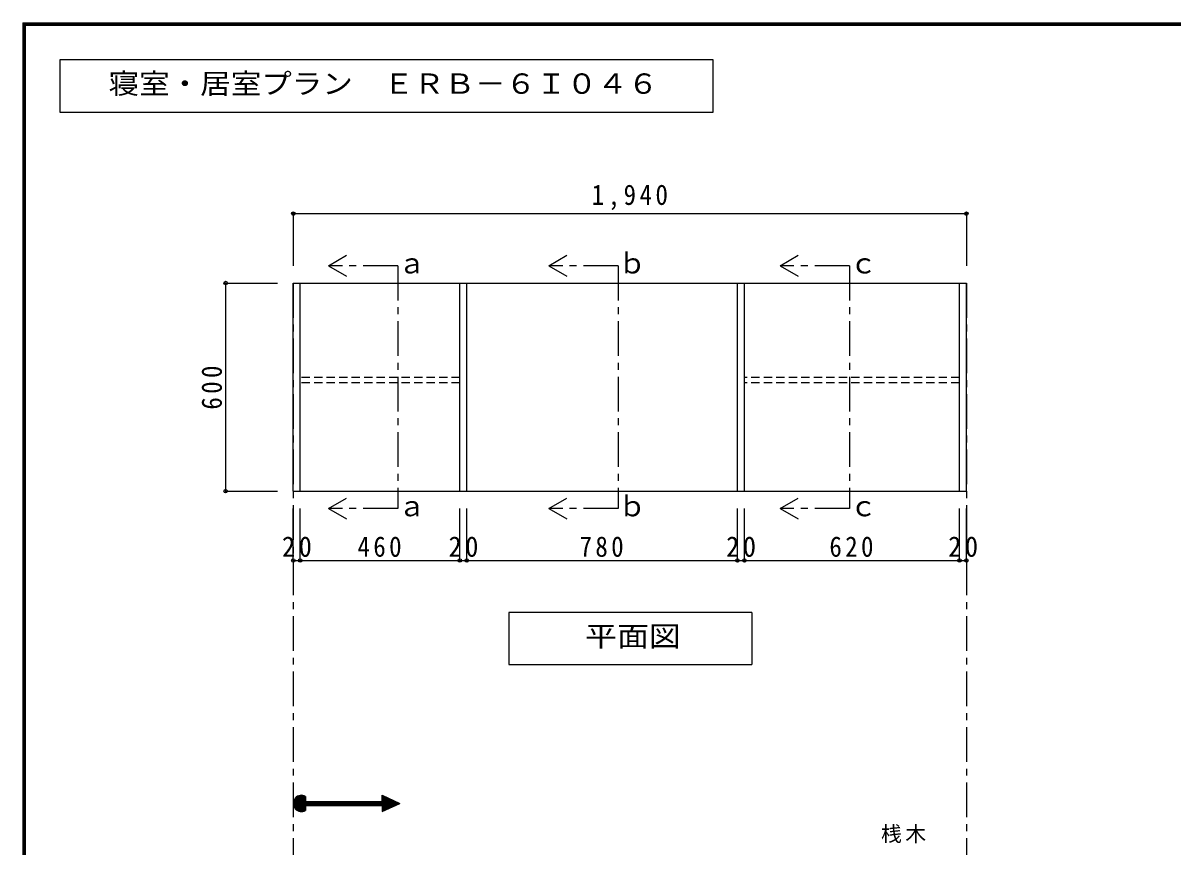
# Model space of a CAD drawing. Units: millimetres at full size, sheet at 1:20. Extents: x -3922 to 3878, y -2932 to 2722.
# Drawn here: x -3922 to -611, y 350 to 2722 of the extents above; entities that cross this region are included whole.
import ezdxf
from ezdxf.enums import TextEntityAlignment as Align

# ---------------------------------------------------------------- set-up
doc = ezdxf.new("R2010")
doc.units = ezdxf.units.MM
doc.header["$LTSCALE"] = 20
doc.header["$PDMODE"] = 32
doc.header["$PDSIZE"] = 10
doc.linetypes.add('CHAIN1', pattern=[8, 5, -1, 1, -1])
doc.linetypes.add('DASHED1', pattern=[1.8, 1.2, -0.6])
for name, color, linetype in [('0-2_本体', 2, 'Continuous'), ('0-3_固定棚', 3, 'Continuous'), ('0-4_可動棚', 3, 'Continuous'), ('0-6_ﾊﾟｲﾌﾟﾊﾝｶﾞｰ', 4, 'Continuous'), ('0-A_文字', 7, 'Continuous'), ('0-B_寸法', 4, 'Continuous'), ('F-1_枠', 6, 'Continuous')]:
    doc.layers.add(name, color=color, linetype=linetype)
doc.styles.add('ＭＳ ゴシック', font='')
doc.styles.get('ＭＳ ゴシック').set_extended_font_data('MS Gothic')

msp = doc.modelspace()

# ---------------------------------------------------------------- linework, layer by layer
at = {"layer": '0-2_本体'}
for p, q in [((-3143.06, 1972.73), (-3123.06, 1972.73)), ((-3143.06, 1372.73), (-3143.06, 1972.73)), ((-3123.06, 1372.73), (-3123.06, 1972.73)), ((-2663.06, 1372.73), (-2663.06, 1972.73)), ((-2663.06, 1972.73), (-2643.06, 1972.73)), ((-2643.06, 1372.73), (-2643.06, 1972.73)), ((-1843.06, 1372.73), (-1843.06, 1972.73)), ((-1203.06, 1372.73), (-1203.06, 1972.73)), ((-3143.06, 1372.73), (-3123.06, 1372.73)), ((-2663.06, 1372.73), (-2643.06, 1372.73)), ((-1863.06, 1372.73), (-1843.06, 1372.73)), ((-1223.06, 1372.73), (-1203.06, 1372.73))]:
    msp.add_line(p, q, dxfattribs=at)
at = {"layer": '0-2_本体', "color": 3}
msp.add_line((-3143.06, 1372.73), (-1203.06, 1372.73), dxfattribs=at)
at = {"layer": '0-2_本体'}
for points in [[(-1863.06, 1372.73), (-1863.06, 1972.73), (-1843.06, 1972.73)], [(-1223.06, 1372.73), (-1223.06, 1972.73), (-1203.06, 1972.73)]]:
    msp.add_lwpolyline(points, dxfattribs=at)
at = {"layer": '0-3_固定棚'}
for p, q in [((-3123.06, 1972.73), (-2663.06, 1972.73)), ((-1843.06, 1972.73), (-1223.06, 1972.73))]:
    msp.add_line(p, q, dxfattribs=at)
at = {"layer": '0-4_可動棚'}
msp.add_line((-2643.06, 1972.73), (-1863.06, 1972.73), dxfattribs=at)
at = {"layer": '0-6_ﾊﾟｲﾌﾟﾊﾝｶﾞｰ', "linetype": 'DASHED1'}
for p, q in [((-2663.06, 1700.22), (-3123.06, 1700.22)), ((-1223.06, 1700.22), (-1843.06, 1700.22)), ((-2663.06, 1685.24), (-3123.06, 1685.24)), ((-1223.06, 1685.24), (-1843.06, 1685.24))]:
    msp.add_line(p, q, dxfattribs=at)
at = {"layer": '0-A_文字'}
for p, q in [((-3815.36, 2615.63), (-3815.36, 2465.63)), ((-1933.23, 2615.63), (-3815.36, 2615.63)), ((-1933.23, 2465.63), (-1933.23, 2615.63)), ((-3815.36, 2465.63), (-1933.23, 2465.63)), ((-3041.57, 2022.73), (-2989.61, 2052.73)), ((-3041.57, 2022.73), (-2989.61, 1992.73)), ((-2406.53, 2022.73), (-2354.57, 2052.73)), ((-2406.53, 2022.73), (-2354.57, 1992.73)), ((-1740.1, 2022.73), (-1688.14, 2052.73)), ((-1740.1, 2022.73), (-1688.14, 1992.73)), ((-3041.57, 1322.73), (-2989.61, 1352.73)), ((-2406.53, 1322.73), (-2354.57, 1352.73)), ((-1740.1, 1322.73), (-1688.14, 1352.73)), ((-3041.57, 1322.73), (-2989.61, 1292.73)), ((-2406.53, 1322.73), (-2354.57, 1292.73)), ((-1740.1, 1322.73), (-1688.14, 1292.73)), ((-1821.06, 1022.73), (-2522.06, 1022.73)), ((-1821.06, 1022.73), (-1821.06, 872.73)), ((-3143.06, 472.25), (-3119.1, 496.2)), ((-3142.92, 475.22), (-3122.07, 496.06)), ((-3142.87, 469.61), (-3116.46, 496.02)), ((-3142.44, 467.21), (-3114.06, 495.58)), ((-3142.26, 478.71), (-3125.56, 495.4)), ((-3141.81, 465.01), (-3111.87, 494.96)), ((-3141.01, 462.98), (-3109.83, 494.16)), ((-3140.5, 483.29), (-3130.15, 493.65)), ((-3140.07, 461.09), (-3107.95, 493.22)), ((-3138.99, 459.34), (-3107.65, 490.69)), ((-3137.79, 457.72), (-3107.65, 487.86)), ((-3136.46, 456.22), (-3107.65, 485.03)), ((-3135.01, 454.84), (-3107.65, 482.21)), ((-3133.44, 453.58), (-3107.65, 479.38)), ((-3131.75, 452.44), (-3105.7, 478.49)), ((-3129.93, 451.44), (-3102.87, 478.49)), ((-3127.96, 450.57), (-3100.04, 478.49)), ((-3125.84, 449.87), (-3097.22, 478.49)), ((-3123.54, 449.34), (-3107.65, 465.23)), ((-3107.65, 466.7), (-3107.65, 452.15)), ((-3107.65, 466.7), (-2887.16, 466.7)), ((-3106.18, 466.7), (-3094.39, 478.49)), ((-3103.35, 466.7), (-3091.56, 478.49)), ((-3100.52, 466.7), (-3088.73, 478.49)), ((-3097.7, 466.7), (-3085.9, 478.49)), ((-3094.87, 466.7), (-3083.07, 478.49)), ((-3092.04, 466.7), (-3080.24, 478.49)), ((-3089.21, 466.7), (-3077.42, 478.49)), ((-3086.38, 466.7), (-3074.59, 478.49)), ((-3083.55, 466.7), (-3071.76, 478.49)), ((-3080.72, 466.7), (-3068.93, 478.49)), ((-3077.9, 466.7), (-3066.1, 478.49)), ((-3075.07, 466.7), (-3063.27, 478.49)), ((-3072.24, 466.7), (-3060.45, 478.49)), ((-3069.41, 466.7), (-3057.62, 478.49)), ((-3066.58, 466.7), (-3054.79, 478.49)), ((-3063.75, 466.7), (-3051.96, 478.49)), ((-3060.93, 466.7), (-3049.13, 478.49)), ((-3058.1, 466.7), (-3046.3, 478.49)), ((-3055.27, 466.7), (-3043.48, 478.49)), ((-3052.44, 466.7), (-3040.65, 478.49)), ((-3049.61, 466.7), (-3037.82, 478.49)), ((-3046.78, 466.7), (-3034.99, 478.49)), ((-3043.96, 466.7), (-3032.16, 478.49)), ((-3041.13, 466.7), (-3029.33, 478.49)), ((-3038.3, 466.7), (-3026.5, 478.49)), ((-3035.47, 466.7), (-3023.68, 478.49)), ((-3032.64, 466.7), (-3020.85, 478.49)), ((-3029.81, 466.7), (-3018.02, 478.49)), ((-3026.98, 466.7), (-3015.19, 478.49)), ((-3024.16, 466.7), (-3012.36, 478.49)), ((-3021.33, 466.7), (-3009.53, 478.49)), ((-3018.5, 466.7), (-3006.71, 478.49)), ((-3015.67, 466.7), (-3003.88, 478.49)), ((-3012.84, 466.7), (-3001.05, 478.49)), ((-3010.01, 466.7), (-2998.22, 478.49)), ((-3007.19, 466.7), (-2995.39, 478.49)), ((-3004.36, 466.7), (-2992.56, 478.49)), ((-3001.53, 466.7), (-2989.73, 478.49)), ((-2998.7, 466.7), (-2986.91, 478.49)), ((-2995.87, 466.7), (-2984.08, 478.49)), ((-2993.04, 466.7), (-2981.25, 478.49)), ((-2990.22, 466.7), (-2978.42, 478.49)), ((-2987.39, 466.7), (-2975.59, 478.49)), ((-2984.56, 466.7), (-2972.76, 478.49)), ((-2981.73, 466.7), (-2969.94, 478.49)), ((-2978.9, 466.7), (-2967.11, 478.49)), ((-2976.07, 466.7), (-2964.28, 478.49)), ((-2973.24, 466.7), (-2961.45, 478.49)), ((-2970.42, 466.7), (-2958.62, 478.49)), ((-2967.59, 466.7), (-2955.79, 478.49)), ((-2964.76, 466.7), (-2952.97, 478.49)), ((-2961.93, 466.7), (-2950.14, 478.49)), ((-2959.1, 466.7), (-2947.31, 478.49)), ((-2956.27, 466.7), (-2944.48, 478.49)), ((-2953.45, 466.7), (-2941.65, 478.49)), ((-2950.62, 466.7), (-2938.82, 478.49)), ((-2947.79, 466.7), (-2935.99, 478.49)), ((-2944.96, 466.7), (-2933.17, 478.49)), ((-2942.13, 466.7), (-2930.34, 478.49)), ((-2939.3, 466.7), (-2927.51, 478.49)), ((-2936.47, 466.7), (-2924.68, 478.49)), ((-2933.65, 466.7), (-2921.85, 478.49)), ((-2930.82, 466.7), (-2919.02, 478.49)), ((-2927.99, 466.7), (-2916.2, 478.49)), ((-2925.16, 466.7), (-2913.37, 478.49)), ((-2922.33, 466.7), (-2910.54, 478.49)), ((-2919.5, 466.7), (-2907.71, 478.49)), ((-2916.68, 466.7), (-2904.88, 478.49)), ((-2913.85, 466.7), (-2902.05, 478.49)), ((-2911.02, 466.7), (-2899.23, 478.49)), ((-2908.19, 466.7), (-2896.4, 478.49)), ((-2905.36, 466.7), (-2893.57, 478.49)), ((-2902.53, 466.7), (-2890.74, 478.49)), ((-2899.71, 466.7), (-2887.91, 478.49)), ((-2896.88, 466.7), (-2873.65, 489.93)), ((-2894.05, 466.7), (-2871.72, 489.03)), ((-2891.22, 466.7), (-2869.78, 488.13)), ((-2888.39, 466.7), (-2867.85, 487.24)), ((-2887.16, 496.21), (-2836.34, 472.6)), ((-2887.16, 478.49), (-2887.16, 496.21)), ((-2887.16, 493.39), (-2885.23, 495.31)), ((-2887.16, 490.56), (-2883.3, 494.42)), ((-2887.16, 487.73), (-2881.37, 493.52)), ((-2887.16, 484.9), (-2879.44, 492.62)), ((-2887.16, 482.07), (-2877.51, 491.72)), ((-2887.16, 479.24), (-2875.58, 490.83)), ((-2887.16, 465.1), (-2865.92, 486.34)), ((-2887.16, 462.27), (-2863.99, 485.44)), ((-2887.16, 459.45), (-2862.06, 484.55)), ((-2887.16, 456.62), (-2860.13, 483.65)), ((-2887.16, 453.79), (-2858.2, 482.75)), ((-2887.16, 450.96), (-2856.27, 481.85)), ((-2887.16, 448.99), (-2836.34, 472.6)), ((-2887.16, 466.7), (-2887.16, 448.99)), ((-2885.57, 449.73), (-2854.34, 480.96)), ((-2880.28, 452.18), (-2852.4, 480.06)), ((-2875, 454.64), (-2850.47, 479.16)), ((-2869.72, 457.09), (-2848.54, 478.26)), ((-2864.43, 459.54), (-2846.61, 477.37)), ((-2859.15, 462), (-2844.68, 476.47)), ((-2853.87, 464.45), (-2842.75, 475.57)), ((-2848.59, 466.91), (-2840.82, 474.68)), ((-2843.3, 469.36), (-2838.89, 473.78)), ((-2838.02, 471.82), (-2836.95, 472.88)), ((-3121.01, 449.04), (-3107.65, 462.41)), ((-3118.2, 449.02), (-3107.65, 459.58)), ((-3114.98, 449.41), (-3107.65, 456.75)), ((-3111.03, 450.54), (-3107.65, 453.92))]:
    msp.add_line(p, q, dxfattribs=at)
at = {"layer": '0-A_文字', "linetype": 'CHAIN1'}
for p, q in [((-2841.57, 2022.73), (-3041.57, 2022.73)), ((-2841.57, 2022.73), (-2841.57, 1322.73)), ((-2206.53, 2022.73), (-2406.53, 2022.73)), ((-2206.53, 2022.73), (-2206.53, 1322.73)), ((-1540.1, 2022.73), (-1740.1, 2022.73)), ((-1540.1, 2022.73), (-1540.1, 1322.73)), ((-3143.06, 1972.73), (-3143.06, -1711.27)), ((-1203.06, 1972.73), (-1203.06, -1711.27)), ((-2841.57, 1322.73), (-3041.57, 1322.73)), ((-2206.53, 1322.73), (-2406.53, 1322.73)), ((-1540.1, 1322.73), (-1740.1, 1322.73))]:
    msp.add_line(p, q, dxfattribs=at)
at = {"layer": '0-A_文字'}
for points in [[(-2522.06, 1022.73), (-2522.06, 872.73), (-1821.06, 872.73)], [(-3107.65, 493.04), (-3107.65, 478.49), (-2887.16, 478.49)]]:
    msp.add_lwpolyline(points, dxfattribs=at)
msp.add_arc((-3119.45, 472.6), 23.61, 60, 300, dxfattribs=at)
at = {"layer": '0-B_寸法'}
for p, q in [((-3143.06, 2172.73), (-3143.06, 2022.73)), ((-3143.06, 2172.73), (-1203.06, 2172.73)), ((-1203.06, 2172.73), (-1203.06, 2022.73)), ((-3338.06, 1972.73), (-3188.06, 1972.73)), ((-3338.06, 1972.73), (-3338.06, 1372.73)), ((-3338.06, 1372.73), (-3188.06, 1372.73)), ((-3143.06, 1172.73), (-3143.06, 1322.73)), ((-3123.06, 1172.73), (-3123.06, 1322.73)), ((-2663.06, 1172.73), (-2663.06, 1322.73)), ((-2643.06, 1172.73), (-2643.06, 1322.73)), ((-2643.06, 1172.73), (-2643.06, 1322.73)), ((-1863.06, 1172.73), (-1863.06, 1322.73)), ((-1843.06, 1172.73), (-1843.06, 1322.73)), ((-1223.06, 1172.73), (-1223.06, 1322.73)), ((-1203.06, 1172.73), (-1203.06, 1322.73)), ((-3143.06, 1172.73), (-3123.06, 1172.73)), ((-3123.06, 1172.73), (-2663.06, 1172.73)), ((-2663.06, 1172.73), (-2643.06, 1172.73)), ((-2643.06, 1172.73), (-1863.06, 1172.73)), ((-1863.06, 1172.73), (-1843.06, 1172.73)), ((-1843.06, 1172.73), (-1223.06, 1172.73)), ((-1223.06, 1172.73), (-1203.06, 1172.73))]:
    msp.add_line(p, q, dxfattribs=at)
at = {"layer": '0-B_寸法', "color": 7}
for p in [(-3143.06, 2172.73), (-1203.06, 2172.73), (-3338.06, 1972.73), (-3338.06, 1372.73), (-3143.06, 1172.73), (-3123.06, 1172.73), (-2663.06, 1172.73), (-2643.06, 1172.73), (-1863.06, 1172.73), (-1843.06, 1172.73), (-1223.06, 1172.73), (-1203.06, 1172.73)]:
    msp.add_point(p, dxfattribs=at)
at = {"layer": 'F-1_枠'}
for p, q in [((-3922.03, 2722.29), (-3922.03, -2864.37)), ((-3922.03, 2722.29), (3877.97, 2722.29)), ((-3922.03, 2718.96), (3877.97, 2718.96)), ((-3922.03, 2715.63), (3877.97, 2715.63)), ((-3918.7, 2722.29), (-3918.7, -2864.37)), ((-3915.36, 2722.29), (-3915.36, -2864.37))]:
    msp.add_line(p, q, dxfattribs=at)

# ---------------------------------------------------------------- texts
at = {"layer": '0-A_文字', "style": 'ＭＳ ゴシック'}
for s, width, p in [('寝室・居室プラン\u3000ＥＲＢ－６Ｉ０４６', 1.1, (-3675.36, 2500.63)), ('平面図', 1.15, (-2302.06, 907.73))]:
    msp.add_text(s, height=58.65, dxfattribs=dict(at, width=width)).set_placement(p, align=Align.BOTTOM_LEFT)
for s, p in [('ｂ', (-2206.53, 1982.73)), ('ａ', (-2841.57, 1982.73)), ('ｃ', (-1540.1, 1982.73)), ('ｂ', (-2206.53, 1282.73)), ('ａ', (-2841.57, 1282.73)), ('ｃ', (-1540.1, 1282.73))]:
    msp.add_text(s, height=58.65, dxfattribs=at).set_placement(p, align=Align.BOTTOM_LEFT)
at = {"layer": '0-A_文字', "insert": (-1449.26, 358.08), "char_height": 43.99, "attachment_point": 7, "style": 'ＭＳ ゴシック'}
msp.add_mtext('\\T1.17;桟木', dxfattribs=at)
at = {"layer": '0-B_寸法', "color": 7, "char_height": 58.65, "attachment_point": 7, "style": 'ＭＳ ゴシック'}
for s, insert in [('\\T1.28;\\W0.9;1,940', (-2283.06, 2182.73)), ('\\T1.27;\\W0.95;20', (-3175.56, 1182.73)), ('\\T1.27;\\W0.9;460', (-2958.06, 1182.73)), ('\\T1.27;\\W0.95;20', (-2695.56, 1182.73)), ('\\T1.27;\\W0.9;780', (-2318.06, 1182.73)), ('\\T1.27;\\W0.95;20', (-1895.56, 1182.73)), ('\\T1.27;\\W0.9;620', (-1598.06, 1182.73)), ('\\T1.27;\\W0.95;20', (-1255.56, 1182.73))]:
    msp.add_mtext(s, dxfattribs=dict(at, insert=insert))
at = {"layer": '0-B_寸法', "color": 7, "insert": (-3348.06, 1607.73), "char_height": 58.65, "attachment_point": 7, "rotation": 90, "style": 'ＭＳ ゴシック'}
msp.add_mtext('\\T1.27;\\W0.9;600', dxfattribs=at)

doc.saveas('drawing.dxf')
